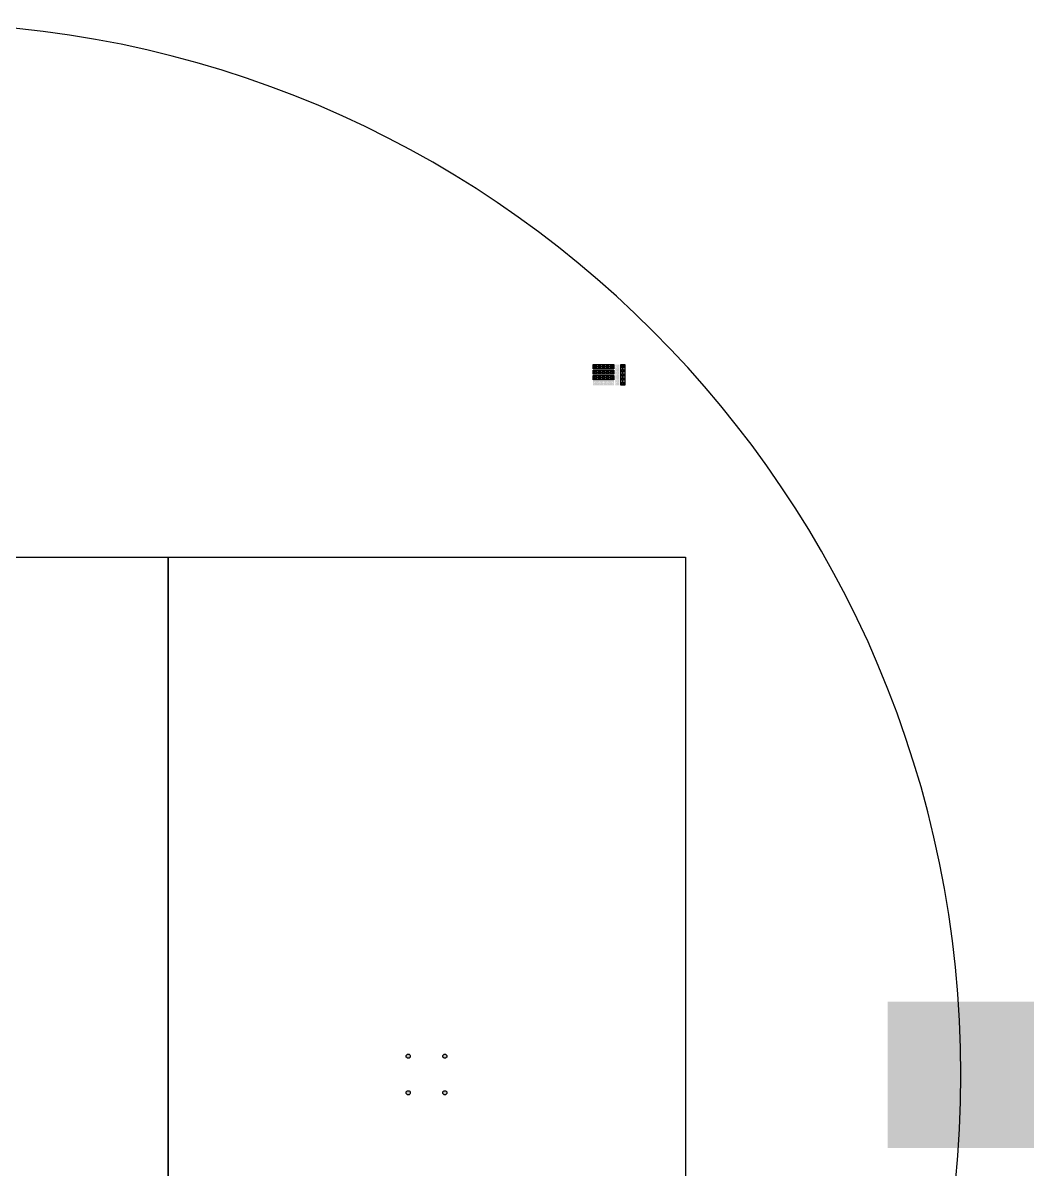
# Model space of a CAD drawing. Extents: x -55 to 54, y -178 to -77.
# Drawn here: x 5.1 to 54, y -131.9 to -76.5 of the extents above; entities that cross this region are included whole.
import ezdxf

# ---------------------------------------------------------------- set-up
doc = ezdxf.new("R2010")
doc.units = 0
doc.header["$MEASUREMENT"] = 0

msp = doc.modelspace()

# ---------------------------------------------------------------- hatches: boundary and pattern name
h = msp.add_hatch(color=256)
h.dxf.hatch_style = 1
h.paths.add_polyline_path([(32.969, -93.184), (33.019, -93.184), (33.019, -93.134), (33.069, -93.134), (33.069, -93.084), (33.019, -93.084), (33.019, -93.034), (32.969, -93.034), (32.969, -93.084), (32.919, -93.084), (32.919, -93.134), (32.969, -93.134)], flags=16)
h.paths.add_polyline_path([(33.369, -93.184), (33.419, -93.184), (33.419, -93.134), (33.469, -93.134), (33.469, -93.084), (33.419, -93.084), (33.419, -93.034), (33.369, -93.034), (33.369, -93.084), (33.319, -93.084), (33.319, -93.134), (33.369, -93.134)], flags=16)
h.paths.add_polyline_path([(33.569, -93.184), (33.619, -93.184), (33.619, -93.134), (33.669, -93.134), (33.669, -93.084), (33.619, -93.084), (33.619, -93.034), (33.569, -93.034), (33.569, -93.084), (33.519, -93.084), (33.519, -93.134), (33.569, -93.134)], flags=16)
h.paths.add_polyline_path([(33.169, -93.184), (33.219, -93.184), (33.219, -93.134), (33.269, -93.134), (33.269, -93.084), (33.219, -93.084), (33.219, -93.034), (33.169, -93.034), (33.169, -93.084), (33.119, -93.084), (33.119, -93.134), (33.169, -93.134)], flags=16)
h.paths.add_polyline_path([(32.769, -93.184), (32.819, -93.184), (32.819, -93.134), (32.869, -93.134), (32.869, -93.084), (32.819, -93.084), (32.819, -93.034), (32.769, -93.034), (32.769, -93.084), (32.719, -93.084), (32.719, -93.134), (32.769, -93.134)], flags=16)
h.paths.add_polyline_path([(32.694, -93.009), (33.694, -93.009), (33.694, -93.209), (32.694, -93.209)])
h.paths.add_polyline_path([(33.659, -93.124), (33.609, -93.124), (33.609, -93.174), (33.579, -93.174), (33.579, -93.124), (33.529, -93.124), (33.529, -93.094), (33.579, -93.094), (33.579, -93.044), (33.609, -93.044), (33.609, -93.094), (33.659, -93.094)], flags=0)
h = msp.add_hatch(color=256)
h.dxf.hatch_style = 1
h.paths.add_polyline_path([(32.969, -93.451), (33.019, -93.451), (33.019, -93.401), (33.069, -93.401), (33.069, -93.351), (33.019, -93.351), (33.019, -93.301), (32.969, -93.301), (32.969, -93.351), (32.919, -93.351), (32.919, -93.401), (32.969, -93.401)], flags=16)
h.paths.add_polyline_path([(33.369, -93.451), (33.419, -93.451), (33.419, -93.401), (33.469, -93.401), (33.469, -93.351), (33.419, -93.351), (33.419, -93.301), (33.369, -93.301), (33.369, -93.351), (33.319, -93.351), (33.319, -93.401), (33.369, -93.401)], flags=16)
h.paths.add_polyline_path([(33.569, -93.451), (33.619, -93.451), (33.619, -93.401), (33.669, -93.401), (33.669, -93.351), (33.619, -93.351), (33.619, -93.301), (33.569, -93.301), (33.569, -93.351), (33.519, -93.351), (33.519, -93.401), (33.569, -93.401)], flags=16)
h.paths.add_polyline_path([(33.169, -93.451), (33.219, -93.451), (33.219, -93.401), (33.269, -93.401), (33.269, -93.351), (33.219, -93.351), (33.219, -93.301), (33.169, -93.301), (33.169, -93.351), (33.119, -93.351), (33.119, -93.401), (33.169, -93.401)], flags=16)
h.paths.add_polyline_path([(32.769, -93.451), (32.819, -93.451), (32.819, -93.401), (32.869, -93.401), (32.869, -93.351), (32.819, -93.351), (32.819, -93.301), (32.769, -93.301), (32.769, -93.351), (32.719, -93.351), (32.719, -93.401), (32.769, -93.401)], flags=16)
h.paths.add_polyline_path([(32.694, -93.276), (33.694, -93.276), (33.694, -93.476), (32.694, -93.476)])
h.paths.add_polyline_path([(33.659, -93.391), (33.609, -93.391), (33.609, -93.441), (33.579, -93.441), (33.579, -93.391), (33.529, -93.391), (33.529, -93.361), (33.579, -93.361), (33.579, -93.311), (33.609, -93.311), (33.609, -93.361), (33.659, -93.361)], flags=0)
h = msp.add_hatch(color=256)
h.dxf.hatch_style = 1
h.paths.add_polyline_path([(32.969, -93.717), (33.019, -93.717), (33.019, -93.667), (33.069, -93.667), (33.069, -93.617), (33.019, -93.617), (33.019, -93.567), (32.969, -93.567), (32.969, -93.617), (32.919, -93.617), (32.919, -93.667), (32.969, -93.667)], flags=16)
h.paths.add_polyline_path([(33.369, -93.717), (33.419, -93.717), (33.419, -93.667), (33.469, -93.667), (33.469, -93.617), (33.419, -93.617), (33.419, -93.567), (33.369, -93.567), (33.369, -93.617), (33.319, -93.617), (33.319, -93.667), (33.369, -93.667)], flags=16)
h.paths.add_polyline_path([(33.569, -93.717), (33.619, -93.717), (33.619, -93.667), (33.669, -93.667), (33.669, -93.617), (33.619, -93.617), (33.619, -93.567), (33.569, -93.567), (33.569, -93.617), (33.519, -93.617), (33.519, -93.667), (33.569, -93.667)], flags=16)
h.paths.add_polyline_path([(33.169, -93.717), (33.219, -93.717), (33.219, -93.667), (33.269, -93.667), (33.269, -93.617), (33.219, -93.617), (33.219, -93.567), (33.169, -93.567), (33.169, -93.617), (33.119, -93.617), (33.119, -93.667), (33.169, -93.667)], flags=16)
h.paths.add_polyline_path([(32.769, -93.717), (32.819, -93.717), (32.819, -93.667), (32.869, -93.667), (32.869, -93.617), (32.819, -93.617), (32.819, -93.567), (32.769, -93.567), (32.769, -93.617), (32.719, -93.617), (32.719, -93.667), (32.769, -93.667)], flags=16)
h.paths.add_polyline_path([(32.694, -93.542), (33.694, -93.542), (33.694, -93.742), (32.694, -93.742)])
h.paths.add_polyline_path([(33.659, -93.657), (33.609, -93.657), (33.609, -93.707), (33.579, -93.707), (33.579, -93.657), (33.529, -93.657), (33.529, -93.627), (33.579, -93.627), (33.579, -93.577), (33.609, -93.577), (33.609, -93.627), (33.659, -93.627)], flags=0)
h = msp.add_hatch(color=256)
h.dxf.hatch_style = 1
h.paths.add_polyline_path([(33.659, -93.124), (33.609, -93.124), (33.609, -93.174), (33.579, -93.174), (33.579, -93.124), (33.529, -93.124), (33.529, -93.094), (33.579, -93.094), (33.579, -93.044), (33.609, -93.044), (33.609, -93.094), (33.659, -93.094)])
h.paths.add_polyline_path([(33.459, -93.124), (33.409, -93.124), (33.409, -93.174), (33.379, -93.174), (33.379, -93.124), (33.329, -93.124), (33.329, -93.094), (33.379, -93.094), (33.379, -93.044), (33.409, -93.044), (33.409, -93.094), (33.459, -93.094)])
h.paths.add_polyline_path([(33.259, -93.124), (33.209, -93.124), (33.209, -93.174), (33.179, -93.174), (33.179, -93.124), (33.129, -93.124), (33.129, -93.094), (33.179, -93.094), (33.179, -93.044), (33.209, -93.044), (33.209, -93.094), (33.259, -93.094)])
h.paths.add_polyline_path([(33.059, -93.124), (33.009, -93.124), (33.009, -93.174), (32.979, -93.174), (32.979, -93.124), (32.929, -93.124), (32.929, -93.094), (32.979, -93.094), (32.979, -93.044), (33.009, -93.044), (33.009, -93.094), (33.059, -93.094)])
h.paths.add_polyline_path([(32.859, -93.124), (32.809, -93.124), (32.809, -93.174), (32.779, -93.174), (32.779, -93.124), (32.729, -93.124), (32.729, -93.094), (32.779, -93.094), (32.779, -93.044), (32.809, -93.044), (32.809, -93.094), (32.859, -93.094)])
h = msp.add_hatch(color=256)
h.dxf.hatch_style = 1
h.paths.add_polyline_path([(33.659, -93.391), (33.609, -93.391), (33.609, -93.441), (33.579, -93.441), (33.579, -93.391), (33.529, -93.391), (33.529, -93.361), (33.579, -93.361), (33.579, -93.311), (33.609, -93.311), (33.609, -93.361), (33.659, -93.361)])
h.paths.add_polyline_path([(33.459, -93.391), (33.409, -93.391), (33.409, -93.441), (33.379, -93.441), (33.379, -93.391), (33.329, -93.391), (33.329, -93.361), (33.379, -93.361), (33.379, -93.311), (33.409, -93.311), (33.409, -93.361), (33.459, -93.361)])
h.paths.add_polyline_path([(33.259, -93.391), (33.209, -93.391), (33.209, -93.441), (33.179, -93.441), (33.179, -93.391), (33.129, -93.391), (33.129, -93.361), (33.179, -93.361), (33.179, -93.311), (33.209, -93.311), (33.209, -93.361), (33.259, -93.361)])
h.paths.add_polyline_path([(33.059, -93.391), (33.009, -93.391), (33.009, -93.441), (32.979, -93.441), (32.979, -93.391), (32.929, -93.391), (32.929, -93.361), (32.979, -93.361), (32.979, -93.311), (33.009, -93.311), (33.009, -93.361), (33.059, -93.361)])
h.paths.add_polyline_path([(32.859, -93.391), (32.809, -93.391), (32.809, -93.441), (32.779, -93.441), (32.779, -93.391), (32.729, -93.391), (32.729, -93.361), (32.779, -93.361), (32.779, -93.311), (32.809, -93.311), (32.809, -93.361), (32.859, -93.361)])
h = msp.add_hatch(color=256)
h.dxf.hatch_style = 1
h.paths.add_polyline_path([(33.785, -93.734), (33.785, -93.684), (33.835, -93.684), (33.835, -93.634), (33.885, -93.634), (33.885, -93.684), (33.935, -93.684), (33.935, -93.734), (33.885, -93.734), (33.885, -93.784), (33.835, -93.784), (33.835, -93.734)], flags=16)
h.paths.add_polyline_path([(33.785, -93.334), (33.785, -93.284), (33.835, -93.284), (33.835, -93.234), (33.885, -93.234), (33.885, -93.284), (33.935, -93.284), (33.935, -93.334), (33.885, -93.334), (33.885, -93.384), (33.835, -93.384), (33.835, -93.334)], flags=16)
h.paths.add_polyline_path([(33.785, -93.134), (33.785, -93.084), (33.835, -93.084), (33.835, -93.034), (33.885, -93.034), (33.885, -93.084), (33.935, -93.084), (33.935, -93.134), (33.885, -93.134), (33.885, -93.184), (33.835, -93.184), (33.835, -93.134)], flags=16)
h.paths.add_polyline_path([(33.785, -93.534), (33.785, -93.484), (33.835, -93.484), (33.835, -93.434), (33.885, -93.434), (33.885, -93.484), (33.935, -93.484), (33.935, -93.534), (33.885, -93.534), (33.885, -93.584), (33.835, -93.584), (33.835, -93.534)], flags=16)
h.paths.add_polyline_path([(33.785, -93.934), (33.785, -93.884), (33.835, -93.884), (33.835, -93.834), (33.885, -93.834), (33.885, -93.884), (33.935, -93.884), (33.935, -93.934), (33.885, -93.934), (33.885, -93.984), (33.835, -93.984), (33.835, -93.934)], flags=16)
h.paths.add_polyline_path([(33.96, -94.009), (33.96, -93.009), (33.76, -93.009), (33.76, -94.009)])
h = msp.add_hatch(color=256)
h.dxf.hatch_style = 1
h.paths.add_polyline_path([(33.845, -93.924), (33.845, -93.974), (33.875, -93.974), (33.875, -93.924), (33.925, -93.924), (33.925, -93.894), (33.875, -93.894), (33.875, -93.844), (33.845, -93.844), (33.845, -93.894), (33.795, -93.894), (33.795, -93.924)])
h.paths.add_polyline_path([(33.845, -93.724), (33.845, -93.774), (33.875, -93.774), (33.875, -93.724), (33.925, -93.724), (33.925, -93.694), (33.875, -93.694), (33.875, -93.644), (33.845, -93.644), (33.845, -93.694), (33.795, -93.694), (33.795, -93.724)])
h.paths.add_polyline_path([(33.845, -93.524), (33.845, -93.574), (33.875, -93.574), (33.875, -93.524), (33.925, -93.524), (33.925, -93.494), (33.875, -93.494), (33.875, -93.444), (33.845, -93.444), (33.845, -93.494), (33.795, -93.494), (33.795, -93.524)])
h.paths.add_polyline_path([(33.845, -93.324), (33.845, -93.374), (33.875, -93.374), (33.875, -93.324), (33.925, -93.324), (33.925, -93.294), (33.875, -93.294), (33.875, -93.244), (33.845, -93.244), (33.845, -93.294), (33.795, -93.294), (33.795, -93.324)])
h.paths.add_polyline_path([(33.845, -93.124), (33.845, -93.174), (33.875, -93.174), (33.875, -93.124), (33.925, -93.124), (33.925, -93.094), (33.875, -93.094), (33.875, -93.044), (33.845, -93.044), (33.845, -93.094), (33.795, -93.094), (33.795, -93.124)])
h = msp.add_hatch(color=256)
h.dxf.hatch_style = 1
h.paths.add_polyline_path([(34.052, -93.684), (34.052, -93.734), (34.102, -93.734), (34.102, -93.784), (34.152, -93.784), (34.152, -93.734), (34.202, -93.734), (34.202, -93.684), (34.152, -93.684), (34.152, -93.634), (34.102, -93.634), (34.102, -93.684)], flags=16)
h.paths.add_polyline_path([(34.052, -93.284), (34.052, -93.334), (34.102, -93.334), (34.102, -93.384), (34.152, -93.384), (34.152, -93.334), (34.202, -93.334), (34.202, -93.284), (34.152, -93.284), (34.152, -93.234), (34.102, -93.234), (34.102, -93.284)], flags=16)
h.paths.add_polyline_path([(34.052, -93.084), (34.052, -93.134), (34.102, -93.134), (34.102, -93.184), (34.152, -93.184), (34.152, -93.134), (34.202, -93.134), (34.202, -93.084), (34.152, -93.084), (34.152, -93.034), (34.102, -93.034), (34.102, -93.084)], flags=16)
h.paths.add_polyline_path([(34.052, -93.484), (34.052, -93.534), (34.102, -93.534), (34.102, -93.584), (34.152, -93.584), (34.152, -93.534), (34.202, -93.534), (34.202, -93.484), (34.152, -93.484), (34.152, -93.434), (34.102, -93.434), (34.102, -93.484)], flags=16)
h.paths.add_polyline_path([(34.052, -93.884), (34.052, -93.934), (34.102, -93.934), (34.102, -93.984), (34.152, -93.984), (34.152, -93.934), (34.202, -93.934), (34.202, -93.884), (34.152, -93.884), (34.152, -93.834), (34.102, -93.834), (34.102, -93.884)], flags=16)
h.paths.add_polyline_path([(34.227, -93.009), (34.227, -94.009), (34.027, -94.009), (34.027, -93.009)])
h = msp.add_hatch(color=256)
h.dxf.hatch_style = 1
h.paths.add_polyline_path([(34.112, -93.974), (34.112, -93.924), (34.062, -93.924), (34.062, -93.894), (34.112, -93.894), (34.112, -93.844), (34.142, -93.844), (34.142, -93.894), (34.192, -93.894), (34.192, -93.924), (34.142, -93.924), (34.142, -93.974)])
h.paths.add_polyline_path([(34.112, -93.774), (34.112, -93.724), (34.062, -93.724), (34.062, -93.694), (34.112, -93.694), (34.112, -93.644), (34.142, -93.644), (34.142, -93.694), (34.192, -93.694), (34.192, -93.724), (34.142, -93.724), (34.142, -93.774)])
h.paths.add_polyline_path([(34.112, -93.574), (34.112, -93.524), (34.062, -93.524), (34.062, -93.494), (34.112, -93.494), (34.112, -93.444), (34.142, -93.444), (34.142, -93.494), (34.192, -93.494), (34.192, -93.524), (34.142, -93.524), (34.142, -93.574)])
h.paths.add_polyline_path([(34.112, -93.374), (34.112, -93.324), (34.062, -93.324), (34.062, -93.294), (34.112, -93.294), (34.112, -93.244), (34.142, -93.244), (34.142, -93.294), (34.192, -93.294), (34.192, -93.324), (34.142, -93.324), (34.142, -93.374)])
h.paths.add_polyline_path([(34.112, -93.174), (34.112, -93.124), (34.062, -93.124), (34.062, -93.094), (34.112, -93.094), (34.112, -93.044), (34.142, -93.044), (34.142, -93.094), (34.192, -93.094), (34.192, -93.124), (34.142, -93.124), (34.142, -93.174)])
h = msp.add_hatch(color=256)
h.dxf.hatch_style = 1
h.paths.add_polyline_path([(33.019, -93.984), (32.969, -93.984), (32.969, -93.934), (32.919, -93.934), (32.919, -93.884), (32.969, -93.884), (32.969, -93.834), (33.019, -93.834), (33.019, -93.884), (33.069, -93.884), (33.069, -93.934), (33.019, -93.934)], flags=16)
h.paths.add_polyline_path([(33.419, -93.984), (33.369, -93.984), (33.369, -93.934), (33.319, -93.934), (33.319, -93.884), (33.369, -93.884), (33.369, -93.834), (33.419, -93.834), (33.419, -93.884), (33.469, -93.884), (33.469, -93.934), (33.419, -93.934)], flags=16)
h.paths.add_polyline_path([(33.619, -93.984), (33.569, -93.984), (33.569, -93.934), (33.519, -93.934), (33.519, -93.884), (33.569, -93.884), (33.569, -93.834), (33.619, -93.834), (33.619, -93.884), (33.669, -93.884), (33.669, -93.934), (33.619, -93.934)], flags=16)
h.paths.add_polyline_path([(33.219, -93.984), (33.169, -93.984), (33.169, -93.934), (33.119, -93.934), (33.119, -93.884), (33.169, -93.884), (33.169, -93.834), (33.219, -93.834), (33.219, -93.884), (33.269, -93.884), (33.269, -93.934), (33.219, -93.934)], flags=16)
h.paths.add_polyline_path([(32.819, -93.984), (32.769, -93.984), (32.769, -93.934), (32.719, -93.934), (32.719, -93.884), (32.769, -93.884), (32.769, -93.834), (32.819, -93.834), (32.819, -93.884), (32.869, -93.884), (32.869, -93.934), (32.819, -93.934)], flags=16)
h.paths.add_polyline_path([(33.694, -93.809), (32.694, -93.809), (32.694, -94.009), (33.694, -94.009)])
h.paths.add_polyline_path([(33.609, -93.924), (33.659, -93.924), (33.659, -93.894), (33.609, -93.894), (33.609, -93.844), (33.579, -93.844), (33.579, -93.894), (33.529, -93.894), (33.529, -93.924), (33.579, -93.924), (33.579, -93.974), (33.609, -93.974)], flags=0)
h = msp.add_hatch(color=256)
h.dxf.hatch_style = 1
h.paths.add_polyline_path([(33.659, -93.657), (33.609, -93.657), (33.609, -93.707), (33.579, -93.707), (33.579, -93.657), (33.529, -93.657), (33.529, -93.627), (33.579, -93.627), (33.579, -93.577), (33.609, -93.577), (33.609, -93.627), (33.659, -93.627)])
h.paths.add_polyline_path([(33.459, -93.657), (33.409, -93.657), (33.409, -93.707), (33.379, -93.707), (33.379, -93.657), (33.329, -93.657), (33.329, -93.627), (33.379, -93.627), (33.379, -93.577), (33.409, -93.577), (33.409, -93.627), (33.459, -93.627)])
h.paths.add_polyline_path([(33.259, -93.657), (33.209, -93.657), (33.209, -93.707), (33.179, -93.707), (33.179, -93.657), (33.129, -93.657), (33.129, -93.627), (33.179, -93.627), (33.179, -93.577), (33.209, -93.577), (33.209, -93.627), (33.259, -93.627)])
h.paths.add_polyline_path([(33.059, -93.657), (33.009, -93.657), (33.009, -93.707), (32.979, -93.707), (32.979, -93.657), (32.929, -93.657), (32.929, -93.627), (32.979, -93.627), (32.979, -93.577), (33.009, -93.577), (33.009, -93.627), (33.059, -93.627)])
h.paths.add_polyline_path([(32.859, -93.657), (32.809, -93.657), (32.809, -93.707), (32.779, -93.707), (32.779, -93.657), (32.729, -93.657), (32.729, -93.627), (32.779, -93.627), (32.779, -93.577), (32.809, -93.577), (32.809, -93.627), (32.859, -93.627)])
h = msp.add_hatch(color=256)
h.dxf.hatch_style = 1
h.paths.add_polyline_path([(33.609, -93.924), (33.659, -93.924), (33.659, -93.894), (33.609, -93.894), (33.609, -93.844), (33.579, -93.844), (33.579, -93.894), (33.529, -93.894), (33.529, -93.924), (33.579, -93.924), (33.579, -93.974), (33.609, -93.974)])
h.paths.add_polyline_path([(33.409, -93.924), (33.459, -93.924), (33.459, -93.894), (33.409, -93.894), (33.409, -93.844), (33.379, -93.844), (33.379, -93.894), (33.329, -93.894), (33.329, -93.924), (33.379, -93.924), (33.379, -93.974), (33.409, -93.974)])
h.paths.add_polyline_path([(33.209, -93.924), (33.259, -93.924), (33.259, -93.894), (33.209, -93.894), (33.209, -93.844), (33.179, -93.844), (33.179, -93.894), (33.129, -93.894), (33.129, -93.924), (33.179, -93.924), (33.179, -93.974), (33.209, -93.974)])
h.paths.add_polyline_path([(33.009, -93.924), (33.059, -93.924), (33.059, -93.894), (33.009, -93.894), (33.009, -93.844), (32.979, -93.844), (32.979, -93.894), (32.929, -93.894), (32.929, -93.924), (32.979, -93.924), (32.979, -93.974), (33.009, -93.974)])
h.paths.add_polyline_path([(32.809, -93.924), (32.859, -93.924), (32.859, -93.894), (32.809, -93.894), (32.809, -93.844), (32.779, -93.844), (32.779, -93.894), (32.729, -93.894), (32.729, -93.924), (32.779, -93.924), (32.779, -93.974), (32.809, -93.974)])
h = msp.add_hatch(color=256)
h.dxf.hatch_style = 1
h.paths.add_polyline_path([(-54.675, -123.773), (-47.604, -123.773), (-47.604, -130.844), (-54.675, -130.844)])
h.paths.add_polyline_path([(46.925, -123.773), (53.996, -123.773), (53.996, -130.844), (46.925, -130.844)])
at = {"lineweight": 40}
h = msp.add_hatch(color=256, dxfattribs=at)
h.dxf.hatch_style = 1
h.paths.add_polyline_path([(23.861, -126.409, 1), (23.661, -126.409, 1)])
h.paths.add_polyline_path([(25.628, -126.409, 1), (25.428, -126.409, 1)])
h.paths.add_polyline_path([(25.628, -128.176, 1), (25.428, -128.176, 1)])
h.paths.add_polyline_path([(23.861, -128.176, 1), (23.661, -128.176, 1)])

# ---------------------------------------------------------------- linework, layer by layer
msp.add_lwpolyline([(50.461, -127.309, 1), (-51.139, -127.309, 1), (50.461, -127.309)], format="xyb", close=True)
for points in [[(32.694, -93.009), (33.694, -93.009), (33.694, -93.209), (32.694, -93.209)], [(32.694, -93.276), (33.694, -93.276), (33.694, -93.476), (32.694, -93.476)], [(32.694, -93.542), (33.694, -93.542), (33.694, -93.742), (32.694, -93.742)], [(32.769, -93.184), (32.819, -93.184), (32.819, -93.134), (32.869, -93.134), (32.869, -93.084), (32.819, -93.084), (32.819, -93.034), (32.769, -93.034), (32.769, -93.084), (32.719, -93.084), (32.719, -93.134), (32.769, -93.134)], [(32.769, -93.451), (32.819, -93.451), (32.819, -93.401), (32.869, -93.401), (32.869, -93.351), (32.819, -93.351), (32.819, -93.301), (32.769, -93.301), (32.769, -93.351), (32.719, -93.351), (32.719, -93.401), (32.769, -93.401)], [(32.809, -93.124), (32.859, -93.124), (32.859, -93.094), (32.809, -93.094), (32.809, -93.044), (32.779, -93.044), (32.779, -93.094), (32.769, -93.094), (32.729, -93.094), (32.729, -93.124), (32.779, -93.124), (32.779, -93.174), (32.809, -93.174)], [(32.809, -93.391), (32.859, -93.391), (32.859, -93.361), (32.809, -93.361), (32.809, -93.311), (32.779, -93.311), (32.779, -93.361), (32.769, -93.361), (32.729, -93.361), (32.729, -93.391), (32.779, -93.391), (32.779, -93.441), (32.809, -93.441)], [(32.969, -93.184), (33.019, -93.184), (33.019, -93.134), (33.069, -93.134), (33.069, -93.084), (33.019, -93.084), (33.019, -93.034), (32.969, -93.034), (32.969, -93.084), (32.919, -93.084), (32.919, -93.134), (32.969, -93.134)], [(32.969, -93.451), (33.019, -93.451), (33.019, -93.401), (33.069, -93.401), (33.069, -93.351), (33.019, -93.351), (33.019, -93.301), (32.969, -93.301), (32.969, -93.351), (32.919, -93.351), (32.919, -93.401), (32.969, -93.401)], [(33.009, -93.124), (33.059, -93.124), (33.059, -93.094), (33.009, -93.094), (33.009, -93.044), (32.979, -93.044), (32.979, -93.094), (32.969, -93.094), (32.929, -93.094), (32.929, -93.124), (32.979, -93.124), (32.979, -93.174), (33.009, -93.174)], [(33.009, -93.391), (33.059, -93.391), (33.059, -93.361), (33.009, -93.361), (33.009, -93.311), (32.979, -93.311), (32.979, -93.361), (32.969, -93.361), (32.929, -93.361), (32.929, -93.391), (32.979, -93.391), (32.979, -93.441), (33.009, -93.441)], [(33.169, -93.184), (33.219, -93.184), (33.219, -93.134), (33.269, -93.134), (33.269, -93.084), (33.219, -93.084), (33.219, -93.034), (33.169, -93.034), (33.169, -93.084), (33.119, -93.084), (33.119, -93.134), (33.169, -93.134)], [(33.169, -93.451), (33.219, -93.451), (33.219, -93.401), (33.269, -93.401), (33.269, -93.351), (33.219, -93.351), (33.219, -93.301), (33.169, -93.301), (33.169, -93.351), (33.119, -93.351), (33.119, -93.401), (33.169, -93.401)], [(33.209, -93.124), (33.259, -93.124), (33.259, -93.094), (33.209, -93.094), (33.209, -93.044), (33.179, -93.044), (33.179, -93.094), (33.169, -93.094), (33.129, -93.094), (33.129, -93.124), (33.179, -93.124), (33.179, -93.174), (33.209, -93.174)], [(33.209, -93.391), (33.259, -93.391), (33.259, -93.361), (33.209, -93.361), (33.209, -93.311), (33.179, -93.311), (33.179, -93.361), (33.169, -93.361), (33.129, -93.361), (33.129, -93.391), (33.179, -93.391), (33.179, -93.441), (33.209, -93.441)], [(33.369, -93.184), (33.419, -93.184), (33.419, -93.134), (33.469, -93.134), (33.469, -93.084), (33.419, -93.084), (33.419, -93.034), (33.369, -93.034), (33.369, -93.084), (33.319, -93.084), (33.319, -93.134), (33.369, -93.134)], [(33.369, -93.451), (33.419, -93.451), (33.419, -93.401), (33.469, -93.401), (33.469, -93.351), (33.419, -93.351), (33.419, -93.301), (33.369, -93.301), (33.369, -93.351), (33.319, -93.351), (33.319, -93.401), (33.369, -93.401)], [(33.409, -93.124), (33.459, -93.124), (33.459, -93.094), (33.409, -93.094), (33.409, -93.044), (33.379, -93.044), (33.379, -93.094), (33.369, -93.094), (33.329, -93.094), (33.329, -93.124), (33.379, -93.124), (33.379, -93.174), (33.409, -93.174)], [(33.409, -93.391), (33.459, -93.391), (33.459, -93.361), (33.409, -93.361), (33.409, -93.311), (33.379, -93.311), (33.379, -93.361), (33.369, -93.361), (33.329, -93.361), (33.329, -93.391), (33.379, -93.391), (33.379, -93.441), (33.409, -93.441)], [(33.569, -93.184), (33.619, -93.184), (33.619, -93.134), (33.669, -93.134), (33.669, -93.084), (33.619, -93.084), (33.619, -93.034), (33.569, -93.034), (33.569, -93.084), (33.519, -93.084), (33.519, -93.134), (33.569, -93.134)], [(33.569, -93.451), (33.619, -93.451), (33.619, -93.401), (33.669, -93.401), (33.669, -93.351), (33.619, -93.351), (33.619, -93.301), (33.569, -93.301), (33.569, -93.351), (33.519, -93.351), (33.519, -93.401), (33.569, -93.401)], [(33.609, -93.124), (33.659, -93.124), (33.659, -93.094), (33.609, -93.094), (33.609, -93.044), (33.579, -93.044), (33.579, -93.094), (33.569, -93.094), (33.529, -93.094), (33.529, -93.124), (33.579, -93.124), (33.579, -93.174), (33.609, -93.174)], [(33.609, -93.391), (33.659, -93.391), (33.659, -93.361), (33.609, -93.361), (33.609, -93.311), (33.579, -93.311), (33.579, -93.361), (33.569, -93.361), (33.529, -93.361), (33.529, -93.391), (33.579, -93.391), (33.579, -93.441), (33.609, -93.441)], [(34.227, -93.009), (34.227, -94.009), (34.027, -94.009), (34.027, -93.009)], [(34.052, -93.084), (34.052, -93.134), (34.102, -93.134), (34.102, -93.184), (34.152, -93.184), (34.152, -93.134), (34.202, -93.134), (34.202, -93.084), (34.152, -93.084), (34.152, -93.034), (34.102, -93.034), (34.102, -93.084)], [(34.052, -93.284), (34.052, -93.334), (34.102, -93.334), (34.102, -93.384), (34.152, -93.384), (34.152, -93.334), (34.202, -93.334), (34.202, -93.284), (34.152, -93.284), (34.152, -93.234), (34.102, -93.234), (34.102, -93.284)], [(34.052, -93.484), (34.052, -93.534), (34.102, -93.534), (34.102, -93.584), (34.152, -93.584), (34.152, -93.534), (34.202, -93.534), (34.202, -93.484), (34.152, -93.484), (34.152, -93.434), (34.102, -93.434), (34.102, -93.484)], [(34.112, -93.124), (34.112, -93.174), (34.142, -93.174), (34.142, -93.124), (34.192, -93.124), (34.192, -93.094), (34.142, -93.094), (34.142, -93.084), (34.142, -93.044), (34.112, -93.044), (34.112, -93.094), (34.062, -93.094), (34.062, -93.124)], [(34.112, -93.324), (34.112, -93.374), (34.142, -93.374), (34.142, -93.324), (34.192, -93.324), (34.192, -93.294), (34.142, -93.294), (34.142, -93.284), (34.142, -93.244), (34.112, -93.244), (34.112, -93.294), (34.062, -93.294), (34.062, -93.324)], [(34.112, -93.524), (34.112, -93.574), (34.142, -93.574), (34.142, -93.524), (34.192, -93.524), (34.192, -93.494), (34.142, -93.494), (34.142, -93.484), (34.142, -93.444), (34.112, -93.444), (34.112, -93.494), (34.062, -93.494), (34.062, -93.524)], [(32.769, -93.717), (32.819, -93.717), (32.819, -93.667), (32.869, -93.667), (32.869, -93.617), (32.819, -93.617), (32.819, -93.567), (32.769, -93.567), (32.769, -93.617), (32.719, -93.617), (32.719, -93.667), (32.769, -93.667)], [(32.809, -93.657), (32.859, -93.657), (32.859, -93.627), (32.809, -93.627), (32.809, -93.577), (32.779, -93.577), (32.779, -93.627), (32.769, -93.627), (32.729, -93.627), (32.729, -93.657), (32.779, -93.657), (32.779, -93.707), (32.809, -93.707)], [(32.969, -93.717), (33.019, -93.717), (33.019, -93.667), (33.069, -93.667), (33.069, -93.617), (33.019, -93.617), (33.019, -93.567), (32.969, -93.567), (32.969, -93.617), (32.919, -93.617), (32.919, -93.667), (32.969, -93.667)], [(33.009, -93.657), (33.059, -93.657), (33.059, -93.627), (33.009, -93.627), (33.009, -93.577), (32.979, -93.577), (32.979, -93.627), (32.969, -93.627), (32.929, -93.627), (32.929, -93.657), (32.979, -93.657), (32.979, -93.707), (33.009, -93.707)], [(33.169, -93.717), (33.219, -93.717), (33.219, -93.667), (33.269, -93.667), (33.269, -93.617), (33.219, -93.617), (33.219, -93.567), (33.169, -93.567), (33.169, -93.617), (33.119, -93.617), (33.119, -93.667), (33.169, -93.667)], [(33.209, -93.657), (33.259, -93.657), (33.259, -93.627), (33.209, -93.627), (33.209, -93.577), (33.179, -93.577), (33.179, -93.627), (33.169, -93.627), (33.129, -93.627), (33.129, -93.657), (33.179, -93.657), (33.179, -93.707), (33.209, -93.707)], [(33.369, -93.717), (33.419, -93.717), (33.419, -93.667), (33.469, -93.667), (33.469, -93.617), (33.419, -93.617), (33.419, -93.567), (33.369, -93.567), (33.369, -93.617), (33.319, -93.617), (33.319, -93.667), (33.369, -93.667)], [(33.409, -93.657), (33.459, -93.657), (33.459, -93.627), (33.409, -93.627), (33.409, -93.577), (33.379, -93.577), (33.379, -93.627), (33.369, -93.627), (33.329, -93.627), (33.329, -93.657), (33.379, -93.657), (33.379, -93.707), (33.409, -93.707)], [(33.569, -93.717), (33.619, -93.717), (33.619, -93.667), (33.669, -93.667), (33.669, -93.617), (33.619, -93.617), (33.619, -93.567), (33.569, -93.567), (33.569, -93.617), (33.519, -93.617), (33.519, -93.667), (33.569, -93.667)], [(33.609, -93.657), (33.659, -93.657), (33.659, -93.627), (33.609, -93.627), (33.609, -93.577), (33.579, -93.577), (33.579, -93.627), (33.569, -93.627), (33.529, -93.627), (33.529, -93.657), (33.579, -93.657), (33.579, -93.707), (33.609, -93.707)], [(34.052, -93.684), (34.052, -93.734), (34.102, -93.734), (34.102, -93.784), (34.152, -93.784), (34.152, -93.734), (34.202, -93.734), (34.202, -93.684), (34.152, -93.684), (34.152, -93.634), (34.102, -93.634), (34.102, -93.684)], [(34.052, -93.884), (34.052, -93.934), (34.102, -93.934), (34.102, -93.984), (34.152, -93.984), (34.152, -93.934), (34.202, -93.934), (34.202, -93.884), (34.152, -93.884), (34.152, -93.834), (34.102, -93.834), (34.102, -93.884)], [(34.112, -93.724), (34.112, -93.774), (34.142, -93.774), (34.142, -93.724), (34.192, -93.724), (34.192, -93.694), (34.142, -93.694), (34.142, -93.684), (34.142, -93.644), (34.112, -93.644), (34.112, -93.694), (34.062, -93.694), (34.062, -93.724)], [(34.112, -93.924), (34.112, -93.974), (34.142, -93.974), (34.142, -93.924), (34.192, -93.924), (34.192, -93.894), (34.142, -93.894), (34.142, -93.884), (34.142, -93.844), (34.112, -93.844), (34.112, -93.894), (34.062, -93.894), (34.062, -93.924)], [(12.161, -102.309), (12.161, -152.309), (-12.839, -152.309), (-12.839, -102.309)], [(37.161, -102.309), (37.161, -152.309), (12.161, -152.309), (12.161, -102.309)]]:
    msp.add_lwpolyline(points, close=True)
for centre in [(23.761, -126.409), (25.528, -126.409), (23.761, -128.176), (25.528, -128.176)]:
    msp.add_circle(centre, 0.1)

doc.saveas('drawing.dxf')
